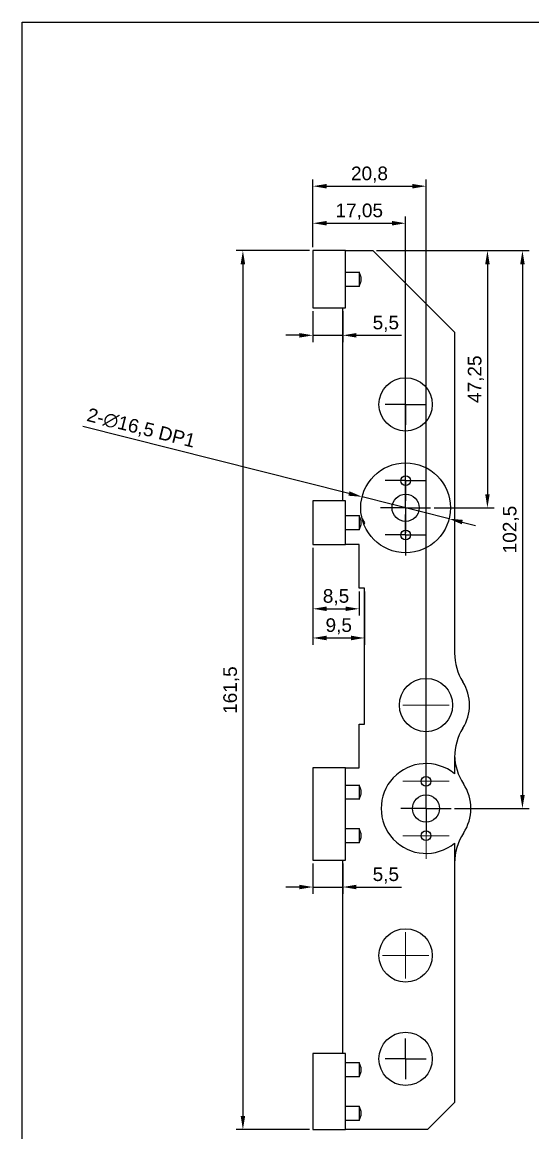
# Model space of a CAD drawing. Header units: millimetres. Extents: x 77 to 516, y 62 to 369.
# Drawn here: x 77.2 to 171.1, y 165.1 to 369.1 of the extents above; entities that cross this region are included whole.
import ezdxf

# ---------------------------------------------------------------- set-up
doc = ezdxf.new("R2010")
doc.units = ezdxf.units.MM
doc.linetypes.add('CENTERX2', pattern=[20.32, 12.7, -2.54, 2.54, -2.54])
for name, color, linetype in [('CENTER', 5, 'CENTERX2'), ('DIM', 1, 'Continuous'), ('DWG', 7, 'Continuous'), ('OUTLINE', 7, 'Continuous')]:
    doc.layers.add(name, color=color, linetype=linetype)
doc.styles.get("Standard").update_dxf_attribs({"font": ''})
doc.styles.get('Standard').set_extended_font_data('Arial')
doc.dimstyles.new('ISO-25', dxfattribs={"dimtxt": 2.5, "dimasz": 2.5, "dimexe": 1.25, "dimexo": 0.625, "dimtad": 1, "dimtxsty": 'Standard', "dimcen": 2.5, "dimadec": 0, "dimazin": 0, "dimtfac": 1, "dimtmove": 0, "dimatfit": 3, "dimfxl": 1, "dimarcsym": 0})

# ---------------------------------------------------------------- blocks, each defined once
blk = doc.blocks.new('SW_CENTERMARKSYMBOL_14')
at = {"layer": 'CENTER', "color": 0}
for p, q in [((0, 2.5), (0, 4.6)), ((0, 0), (0, 2.5)), ((-2.5, 0), (-4.6, 0)), ((0, 0), (-2.5, 0)), ((0, 0), (0, -2.5)), ((0, 0), (2.5, 0)), ((2.5, 0), (4.6, 0)), ((0, -2.5), (0, -4.6))]:
    blk.add_line(p, q, dxfattribs=at)
blk = doc.blocks.new('SW_CENTERMARKSYMBOL_15')
at = {"layer": 'CENTER', "color": 0}
for p, q in [((0, 2.5), (0, 4.6)), ((0, 0), (0, 2.5)), ((-2.5, 0), (-4.6, 0)), ((0, 0), (-2.5, 0)), ((0, 0), (0, -2.5)), ((0, 0), (2.5, 0)), ((2.5, 0), (4.6, 0)), ((0, -2.5), (0, -4.6))]:
    blk.add_line(p, q, dxfattribs=at)
blk = doc.blocks.new('SW_CENTERMARKSYMBOL_18')
at = {"layer": 'CENTER', "color": 0}
for p, q in [((0, 2.5), (0, 3.75)), ((0, 0), (0, 2.5)), ((-2.5, 0), (-3.75, 0)), ((0, 0), (-2.5, 0)), ((0, 0), (0, -2.5)), ((0, 0), (2.5, 0)), ((2.5, 0), (3.75, 0)), ((0, -2.5), (0, -3.75))]:
    blk.add_line(p, q, dxfattribs=at)
blk = doc.blocks.new('SW_CENTERMARKSYMBOL_19')
at = {"layer": 'CENTER', "color": 0}
for p, q in [((0, 2.5), (0, 3.75)), ((0, 0), (0, 2.5)), ((-2.5, 0), (-3.75, 0)), ((0, 0), (-2.5, 0)), ((0, 0), (0, -2.5)), ((0, 0), (2.5, 0)), ((2.5, 0), (3.75, 0)), ((0, -2.5), (0, -3.75))]:
    blk.add_line(p, q, dxfattribs=at)
blk = doc.blocks.new('SW_CENTERMARKSYMBOL_20')
at = {"layer": 'CENTER', "color": 0}
for p, q in [((0, 2.5), (0, 3.75)), ((0, 0), (0, 2.5)), ((-2.5, 0), (-3.75, 0)), ((0, 0), (-2.5, 0)), ((0, 0), (0, -2.5)), ((0, 0), (2.5, 0)), ((2.5, 0), (3.75, 0)), ((0, -2.5), (0, -3.75))]:
    blk.add_line(p, q, dxfattribs=at)
blk = doc.blocks.new('SW_CENTERMARKSYMBOL_21')
at = {"layer": 'CENTER', "color": 0}
for p, q in [((0, 2.5), (0, 3.75)), ((0, 0), (0, 2.5)), ((-2.5, 0), (-3.75, 0)), ((0, 0), (-2.5, 0)), ((0, 0), (0, -2.5)), ((0, 0), (2.5, 0)), ((2.5, 0), (3.75, 0)), ((0, -2.5), (0, -3.75))]:
    blk.add_line(p, q, dxfattribs=at)
blk = doc.blocks.new('SW_CENTERMARKSYMBOL_22')
at = {"color": 0, "linetype": 'Continuous', "lineweight": 0}
for p, q in [((0, 2.5), (0, 4.25)), ((0, 0), (0, 2.5)), ((-2.5, 0), (-4.25, 0)), ((0, 0), (-2.5, 0)), ((0, 0), (0, -2.5)), ((0, 0), (2.5, 0)), ((2.5, 0), (4.25, 0)), ((0, -2.5), (0, -4.25))]:
    blk.add_line(p, q, dxfattribs=at)
blk = doc.blocks.new('SW_CENTERMARKSYMBOL_23')
at = {"color": 0, "linetype": 'Continuous', "lineweight": 0}
for p, q in [((0, 2.5), (0, 4.25)), ((0, 0), (0, 2.5)), ((-2.5, 0), (-4.25, 0)), ((0, 0), (-2.5, 0)), ((0, 0), (0, -2.5)), ((0, 0), (2.5, 0)), ((2.5, 0), (4.25, 0)), ((0, -2.5), (0, -4.25))]:
    blk.add_line(p, q, dxfattribs=at)
blk = doc.blocks.new('*D132')
at = {"layer": 'Defpoints', "color": 0}
for p in [(130.69, 316.65), (136.19, 316.65), (136.19, 311.59)]:
    blk.add_point(p, dxfattribs=at)
at = {"layer": 'DIM', "color": 0, "lineweight": -2}
for p, q in [((130.69, 316.02), (130.69, 310.34)), ((136.19, 316.02), (136.19, 310.34)), ((128.19, 311.59), (125.69, 311.59)), ((130.69, 311.59), (136.19, 311.59)), ((138.69, 311.59), (147.01, 311.59))]:
    blk.add_line(p, q, dxfattribs=at)
at = {"layer": 'DIM', "color": 0}
for points in [[(128.19, 311.17), (128.19, 312.01), (130.69, 311.59)], [(138.69, 312.01), (138.69, 311.17), (136.19, 311.59)]]:
    blk.add_solid(points, dxfattribs=at)
at = {"layer": 'DIM', "color": 0, "insert": (144.1, 313.71), "char_height": 2.5, "attachment_point": 5}
blk.add_mtext('5,5', dxfattribs=at)
blk = doc.blocks.new('*D133')
at = {"layer": 'Defpoints', "color": 0}
for p in [(130.69, 273.15), (139.19, 265.15), (139.19, 261.34)]:
    blk.add_point(p, dxfattribs=at)
at = {"layer": 'DIM', "color": 0, "lineweight": -2}
for p, q in [((130.69, 272.52), (130.69, 260.09)), ((139.19, 264.52), (139.19, 260.09)), ((133.19, 261.34), (136.69, 261.34))]:
    blk.add_line(p, q, dxfattribs=at)
at = {"layer": 'DIM', "color": 0}
for points in [[(133.19, 261.76), (133.19, 260.93), (130.69, 261.34)], [(136.69, 260.93), (136.69, 261.76), (139.19, 261.34)]]:
    blk.add_solid(points, dxfattribs=at)
at = {"layer": 'DIM', "color": 0, "insert": (134.94, 263.47), "char_height": 2.5, "attachment_point": 5}
blk.add_mtext('8,5', dxfattribs=at)
blk = doc.blocks.new('*D134')
at = {"layer": 'Defpoints', "color": 0}
for p in [(130.69, 273.15), (140.19, 265.15), (140.19, 255.98)]:
    blk.add_point(p, dxfattribs=at)
at = {"layer": 'DIM', "color": 0, "lineweight": -2}
for p, q in [((130.69, 272.52), (130.69, 254.73)), ((140.19, 264.52), (140.19, 254.73)), ((133.19, 255.98), (137.69, 255.98))]:
    blk.add_line(p, q, dxfattribs=at)
at = {"layer": 'DIM', "color": 0}
for points in [[(133.19, 256.4), (133.19, 255.56), (130.69, 255.98)], [(137.69, 255.56), (137.69, 256.4), (140.19, 255.98)]]:
    blk.add_solid(points, dxfattribs=at)
at = {"layer": 'DIM', "color": 0, "insert": (135.44, 258.11), "char_height": 2.5, "attachment_point": 5}
blk.add_mtext('9,5', dxfattribs=at)
blk = doc.blocks.new('*D135')
at = {"layer": 'Defpoints', "color": 0}
for p in [(130.69, 215.15), (136.19, 215.15), (136.19, 210.22)]:
    blk.add_point(p, dxfattribs=at)
at = {"layer": 'DIM', "color": 0, "lineweight": -2}
for p, q in [((130.69, 214.52), (130.69, 208.97)), ((136.19, 214.52), (136.19, 208.97)), ((128.19, 210.22), (125.69, 210.22)), ((130.69, 210.22), (136.19, 210.22)), ((138.69, 210.22), (147.01, 210.22))]:
    blk.add_line(p, q, dxfattribs=at)
at = {"layer": 'DIM', "color": 0}
for points in [[(128.19, 209.8), (128.19, 210.63), (130.69, 210.22)], [(138.69, 210.63), (138.69, 209.8), (136.19, 210.22)]]:
    blk.add_solid(points, dxfattribs=at)
at = {"layer": 'DIM', "color": 0, "insert": (144.1, 212.34), "char_height": 2.5, "attachment_point": 5}
blk.add_mtext('5,5', dxfattribs=at)
blk = doc.blocks.new('*D154')
at = {"layer": 'Defpoints', "color": 0}
for p in [(147.74, 332.18), (130.69, 327.15), (147.74, 283.65)]:
    blk.add_point(p, dxfattribs=at)
at = {"layer": 'DIM', "color": 0, "lineweight": -2}
for p, q in [((130.69, 327.77), (130.69, 333.43)), ((147.74, 284.27), (147.74, 333.43)), ((133.19, 332.18), (145.24, 332.18))]:
    blk.add_line(p, q, dxfattribs=at)
at = {"layer": 'DIM', "color": 0}
for points in [[(133.19, 332.6), (133.19, 331.77), (130.69, 332.18)], [(145.24, 331.77), (145.24, 332.6), (147.74, 332.18)]]:
    blk.add_solid(points, dxfattribs=at)
at = {"layer": 'DIM', "color": 0, "insert": (139.21, 334.31), "char_height": 2.5, "attachment_point": 5}
blk.add_mtext('17,05', dxfattribs=at)
blk = doc.blocks.new('*D155')
at = {"layer": 'Defpoints', "color": 0}
for p in [(151.49, 338.99), (130.69, 327.15), (151.49, 228.2)]:
    blk.add_point(p, dxfattribs=at)
at = {"layer": 'DIM', "color": 0, "lineweight": -2}
for p, q in [((130.69, 327.77), (130.69, 340.24)), ((133.19, 338.99), (148.99, 338.99)), ((151.49, 228.82), (151.49, 340.24))]:
    blk.add_line(p, q, dxfattribs=at)
at = {"layer": 'DIM', "color": 0}
for points in [[(133.19, 339.4), (133.19, 338.57), (130.69, 338.99)], [(148.99, 338.57), (148.99, 339.4), (151.49, 338.99)]]:
    blk.add_solid(points, dxfattribs=at)
at = {"layer": 'DIM', "color": 0, "insert": (141.09, 341.11), "char_height": 2.5, "attachment_point": 5}
blk.add_mtext('20,8', dxfattribs=at)
blk = doc.blocks.new('*D161')
at = {"layer": 'Defpoints', "color": 0}
for p in [(130.69, 327.15), (117.81, 165.65), (130.69, 165.65)]:
    blk.add_point(p, dxfattribs=at)
at = {"layer": 'DIM', "color": 0, "lineweight": -2}
for p, q in [((130.06, 327.15), (116.56, 327.15)), ((117.81, 324.65), (117.81, 168.15)), ((130.06, 165.65), (116.56, 165.65))]:
    blk.add_line(p, q, dxfattribs=at)
at = {"layer": 'DIM', "color": 0}
for points in [[(118.23, 324.65), (117.4, 324.65), (117.81, 327.15)], [(117.4, 168.15), (118.23, 168.15), (117.81, 165.65)]]:
    blk.add_solid(points, dxfattribs=at)
at = {"layer": 'DIM', "color": 0, "insert": (115.69, 246.4), "char_height": 2.5, "attachment_point": 5, "rotation": 90}
blk.add_mtext('161,5', dxfattribs=at)
blk = doc.blocks.new('*D162')
at = {"layer": 'Defpoints', "color": 0}
for p in [(141.74, 327.15), (156.09, 224.65), (169.22, 224.65)]:
    blk.add_point(p, dxfattribs=at)
at = {"layer": 'DIM', "color": 0, "lineweight": -2}
for p, q in [((142.36, 327.15), (170.47, 327.15)), ((169.22, 324.65), (169.22, 227.15)), ((156.71, 224.65), (170.47, 224.65))]:
    blk.add_line(p, q, dxfattribs=at)
at = {"layer": 'DIM', "color": 0}
for points in [[(169.64, 324.65), (168.81, 324.65), (169.22, 327.15)], [(168.81, 227.15), (169.64, 227.15), (169.22, 224.65)]]:
    blk.add_solid(points, dxfattribs=at)
at = {"layer": 'DIM', "color": 0, "insert": (167.1, 275.9), "char_height": 2.5, "attachment_point": 5, "rotation": 90}
blk.add_mtext('102,5', dxfattribs=at)
blk = doc.blocks.new('*D163')
at = {"layer": 'Defpoints', "color": 0}
for p in [(141.74, 327.15), (152.34, 279.9), (162.78, 279.9)]:
    blk.add_point(p, dxfattribs=at)
at = {"layer": 'DIM', "color": 0, "lineweight": -2}
for p, q in [((142.36, 327.15), (164.03, 327.15)), ((162.78, 324.65), (162.78, 282.4)), ((152.96, 279.9), (164.03, 279.9))]:
    blk.add_line(p, q, dxfattribs=at)
at = {"layer": 'DIM', "color": 0}
for points in [[(163.2, 324.65), (162.37, 324.65), (162.78, 327.15)], [(162.37, 282.4), (163.2, 282.4), (162.78, 279.9)]]:
    blk.add_solid(points, dxfattribs=at)
at = {"layer": 'DIM', "color": 0, "insert": (160.66, 303.52), "char_height": 2.5, "attachment_point": 5, "rotation": 90}
blk.add_mtext('47,25', dxfattribs=at)
blk = doc.blocks.new('*D167')
at = {"layer": 'Defpoints', "color": 0}
for p in [(139.74, 281.92), (155.74, 277.88)]:
    blk.add_point(p, dxfattribs=at)
at = {"layer": 'DIM', "color": 0, "lineweight": -2}
for p, q in [((137.31, 282.53), (88.4, 294.85)), ((155.74, 277.88), (139.74, 281.92)), ((158.16, 277.27), (160.59, 276.66))]:
    blk.add_line(p, q, dxfattribs=at)
at = {"layer": 'DIM', "color": 0}
for points in [[(137.21, 282.12), (137.41, 282.93), (139.74, 281.92)], [(158.26, 277.68), (158.06, 276.87), (155.74, 277.88)]]:
    blk.add_solid(points, dxfattribs=at)
at = {"layer": 'DIM', "color": 0, "insert": (99.06, 294.4), "char_height": 2.5, "attachment_point": 5, "rotation": 345.8579}
blk.add_mtext('2-∅16,5 DP1', dxfattribs=at)

msp = doc.modelspace()

# ---------------------------------------------------------------- linework, layer by layer
at = {"layer": 'DWG'}
msp.add_lwpolyline([(516.268, 62.156), (77.223, 62.156), (77.223, 369.119), (516.268, 369.119)], close=True, dxfattribs=at)
at = {"layer": 'OUTLINE'}
for p, q in [((136.687, 327.15), (130.687, 327.15)), ((130.687, 327.15), (130.687, 316.65)), ((136.687, 316.65), (136.687, 327.15)), ((136.687, 327.15), (141.737, 327.15)), ((156.737, 312.15), (141.737, 327.15)), ((136.687, 323.212), (139.187, 323.212)), ((139.187, 323.228), (139.187, 320.576)), ((139.187, 320.587), (136.687, 320.587)), ((130.687, 316.65), (136.687, 316.65)), ((136.187, 281.15), (136.187, 316.65)), ((156.737, 312.15), (156.737, 253.212)), ((130.687, 281.15), (130.687, 273.15)), ((136.687, 281.15), (130.687, 281.15)), ((136.687, 273.15), (136.687, 281.15)), ((136.687, 278.462), (139.187, 278.462)), ((139.187, 278.478), (139.187, 275.826)), ((139.737, 277.884), (140.179, 277.15)), ((139.187, 275.837), (136.687, 275.837)), ((140.179, 277.15), (140.043, 276.923)), ((130.687, 273.15), (136.687, 273.15)), ((139.187, 273.15), (136.687, 273.15)), ((139.187, 265.15), (139.187, 273.15)), ((140.187, 265.15), (139.187, 265.15)), ((140.187, 240.15), (140.187, 265.15)), ((139.187, 232.15), (139.187, 240.15)), ((139.187, 240.15), (140.187, 240.15)), ((156.737, 234.087), (156.737, 231.013)), ((136.687, 232.15), (130.687, 232.15)), ((130.687, 232.15), (130.687, 215.15)), ((136.687, 215.15), (136.687, 232.15)), ((136.687, 232.15), (139.187, 232.15)), ((136.687, 228.962), (139.187, 228.962)), ((139.187, 228.978), (139.187, 226.326)), ((139.187, 226.337), (136.687, 226.337)), ((136.687, 220.962), (139.187, 220.962)), ((139.187, 220.978), (139.187, 218.326)), ((139.187, 218.337), (136.687, 218.337)), ((156.737, 218.286), (156.737, 170.65)), ((130.687, 215.15), (136.687, 215.15)), ((136.187, 179.65), (136.187, 215.15)), ((136.687, 179.65), (130.687, 179.65)), ((130.687, 179.65), (130.687, 165.65)), ((136.687, 165.65), (136.687, 179.65)), ((136.687, 177.962), (139.187, 177.962)), ((139.187, 177.978), (139.187, 175.326)), ((139.187, 175.337), (136.687, 175.337)), ((136.687, 169.962), (139.187, 169.962)), ((139.187, 169.978), (139.187, 167.326)), ((151.737, 165.65), (156.737, 170.65)), ((139.187, 167.337), (136.687, 167.337)), ((130.687, 165.65), (136.687, 165.65)), ((151.737, 165.65), (136.687, 165.65))]:
    msp.add_line(p, q, dxfattribs=at)
for centre, radius in [((147.737, 298.9), 4.9), ((147.737, 279.9), 8.25), ((147.737, 284.9), 0.9), ((147.737, 279.9), 2.5), ((147.737, 274.9), 0.9), ((151.487, 243.65), 4.9), ((151.487, 229.65), 0.9), ((151.487, 224.65), 2.5), ((151.487, 219.65), 0.9), ((147.737, 197.65), 4.9), ((147.737, 178.65), 4.9)]:
    msp.add_circle(centre, radius, dxfattribs=at)
for centre, radius, start, end in [((166.737, 253.212), 10, 180, 212.08918), ((151.487, 243.65), 8, 327.91082, 32.08918), ((166.737, 234.087), 10, 147.91082, 180), ((151.487, 224.65), 8.25, 50.4788, 309.5212), ((166.737, 234.674), 10, 181.68263, 213.31992), ((151.487, 224.65), 8.25, 326.68008, 33.31992), ((166.737, 214.625), 10, 146.68008, 180)]:
    msp.add_arc(centre, radius, start, end, dxfattribs=at)
for points in [[(139.187, 320.587), (139.287, 320.795), (139.38, 321.006), (139.527, 321.442), (139.578, 321.671), (139.578, 322.014), (139.565, 322.131), (139.521, 322.357), (139.49, 322.467), (139.38, 322.793), (139.286, 323.004), (139.187, 323.212)], [(139.187, 275.837), (139.287, 276.045), (139.38, 276.256), (139.527, 276.692), (139.578, 276.921), (139.578, 277.264), (139.565, 277.381), (139.521, 277.607), (139.49, 277.717), (139.38, 278.043), (139.286, 278.254), (139.187, 278.462)], [(139.187, 226.337), (139.287, 226.545), (139.38, 226.756), (139.527, 227.192), (139.578, 227.421), (139.578, 227.764), (139.565, 227.881), (139.521, 228.107), (139.49, 228.217), (139.38, 228.543), (139.286, 228.754), (139.187, 228.962)], [(139.187, 218.337), (139.287, 218.545), (139.38, 218.756), (139.527, 219.192), (139.578, 219.421), (139.578, 219.764), (139.565, 219.881), (139.521, 220.107), (139.49, 220.217), (139.38, 220.543), (139.286, 220.754), (139.187, 220.962)], [(139.187, 175.337), (139.287, 175.545), (139.38, 175.756), (139.527, 176.192), (139.578, 176.421), (139.578, 176.764), (139.565, 176.881), (139.521, 177.107), (139.49, 177.217), (139.38, 177.543), (139.286, 177.754), (139.187, 177.962)], [(139.187, 167.337), (139.287, 167.545), (139.38, 167.756), (139.527, 168.192), (139.578, 168.421), (139.578, 168.764), (139.565, 168.881), (139.521, 169.107), (139.49, 169.217), (139.38, 169.543), (139.286, 169.754), (139.187, 169.962)]]:
    msp.add_open_spline(points, degree=3, knots=[0, 0, 0, 0, 0.25, 0.25, 0.5, 0.5, 0.625, 0.625, 0.75, 0.75, 1, 1, 1, 1], dxfattribs=at)

# ---------------------------------------------------------------- block references
at = {"layer": 'CENTER'}
for name, p in [('SW_CENTERMARKSYMBOL_18', (147.737, 298.9)), ('SW_CENTERMARKSYMBOL_21', (147.737, 284.9)), ('SW_CENTERMARKSYMBOL_15', (147.737, 279.9)), ('SW_CENTERMARKSYMBOL_20', (147.737, 274.9)), ('SW_CENTERMARKSYMBOL_23', (151.487, 243.65)), ('SW_CENTERMARKSYMBOL_23', (151.487, 229.65)), ('SW_CENTERMARKSYMBOL_14', (151.487, 224.65)), ('SW_CENTERMARKSYMBOL_22', (151.487, 219.65)), ('SW_CENTERMARKSYMBOL_23', (147.737, 197.65)), ('SW_CENTERMARKSYMBOL_19', (147.737, 178.65))]:
    msp.add_blockref(name, p, dxfattribs=at)

# ---------------------------------------------------------------- dimensions: what is measured, and where the dimension line sits
at = {"layer": 'DIM'}
for base, p2, picture, middle in [((151.487, 338.987), (151.487, 228.2), '*D155', (141.087, 338.987)), ((147.737, 332.183), (147.737, 283.65), '*D154', (139.212, 332.183))]:
    dim = msp.add_linear_dim(base=base, p1=(130.687, 327.15), p2=p2, dimstyle='ISO-25', dxfattribs=at)
    dim.commit()
    dim.dimension.update_dxf_attribs({"geometry": picture, "text_midpoint": middle, "dimtype": 160})
for base, p1, p2, picture, middle in [((117.813, 165.65), (130.687, 327.15), (130.687, 165.65), '*D161', (117.813, 246.4)), ((169.225, 224.65), (141.737, 327.15), (156.087, 224.65), '*D162', (169.225, 275.9))]:
    dim = msp.add_linear_dim(base=base, p1=p1, p2=p2, angle=90, dimstyle='ISO-25', dxfattribs=at)
    dim.commit()
    dim.dimension.update_dxf_attribs({"geometry": picture, "text_midpoint": middle, "dimtype": 160})
dim = msp.add_linear_dim(base=(162.785, 279.9), p1=(141.737, 327.15), p2=(152.337, 279.9), angle=90, dimstyle='ISO-25', dxfattribs=at)
dim.commit()
dim.dimension.update_dxf_attribs({"geometry": '*D163', "text_midpoint": (160.658, 303.525)})
for base, p1, p2, picture, middle in [((136.187, 311.591), (130.687, 316.65), (136.187, 316.65), '*D132', (144.097, 313.713)), ((139.187, 261.342), (130.687, 273.15), (139.187, 265.15), '*D133', (134.937, 263.469)), ((140.187, 255.979), (130.687, 273.15), (140.187, 265.15), '*D134', (135.437, 258.106)), ((136.187, 210.218), (130.687, 215.15), (136.187, 215.15), '*D135', (144.097, 212.34))]:
    dim = msp.add_linear_dim(base=base, p1=p1, p2=p2, dimstyle='ISO-25', dxfattribs=at)
    dim.commit()
    dim.dimension.update_dxf_attribs({"geometry": picture, "text_midpoint": middle})
dim = msp.add_diameter_dim_2p(p1=(155.737, 277.884), p2=(139.737, 281.915), text='2-<> DP1', dimstyle='ISO-25', override={"dimtxsty": 'Standard'}, dxfattribs=at)
dim.commit()
dim.dimension.update_dxf_attribs({"geometry": '*D167', "text_midpoint": (98.527, 292.299), "dimtype": 163})

doc.saveas('drawing.dxf')
